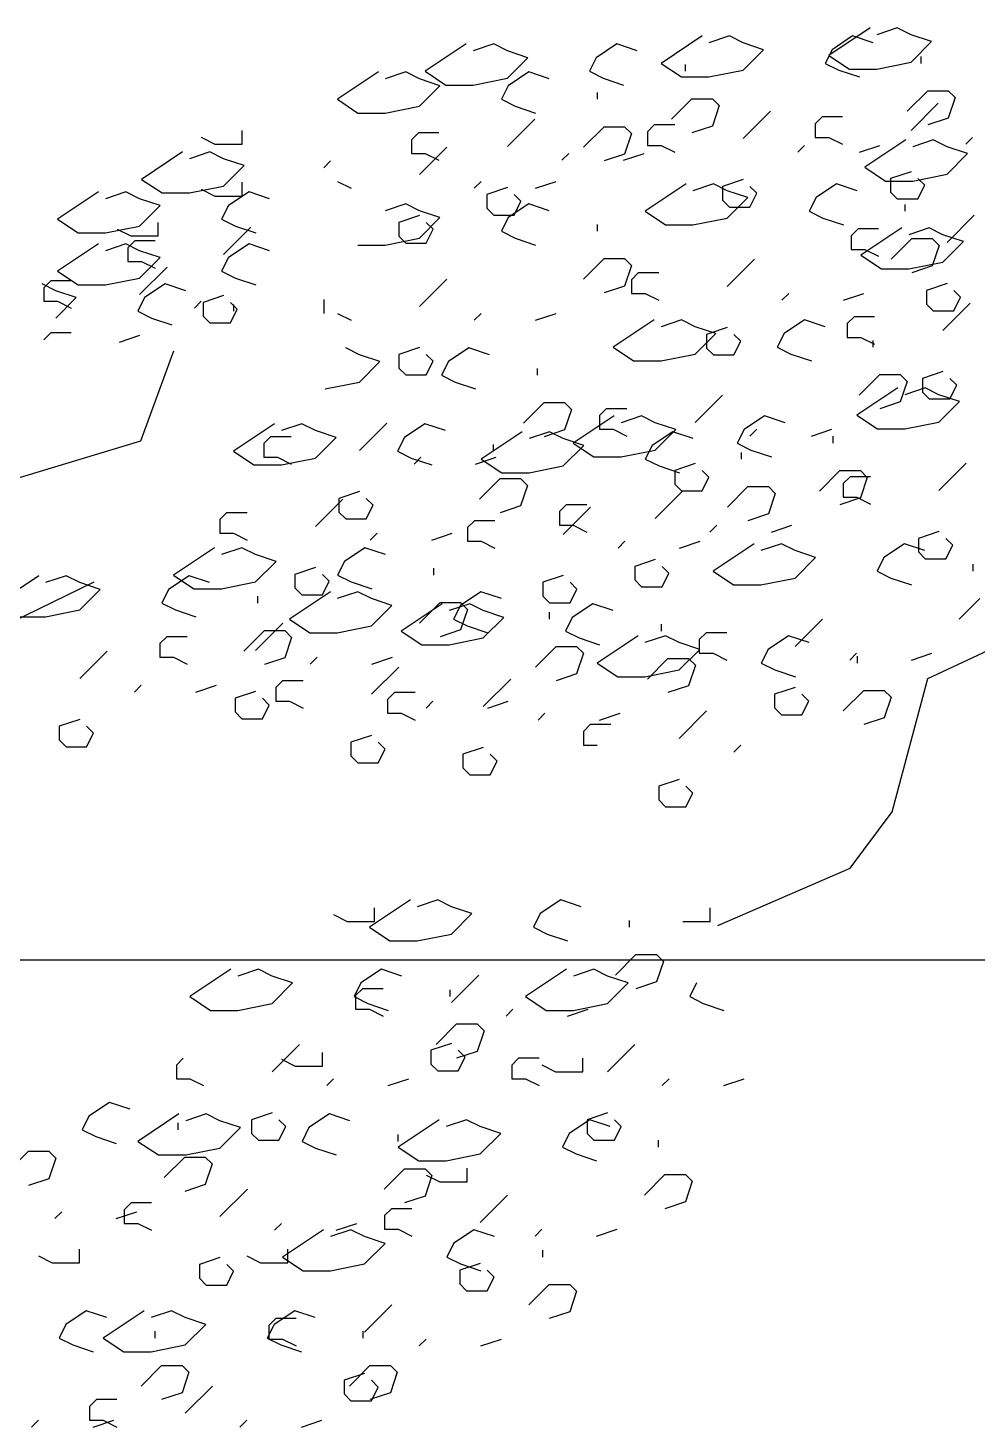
# Model space of a CAD drawing. Header units: metres. Extents: x 2330 to 2661, y 695 to 924.
# Drawn here: x 2573.928 to 2574.832, y 787.96 to 789.294 of the extents above; entities that cross this region are included whole.
import ezdxf

# ---------------------------------------------------------------- set-up
doc = ezdxf.new("R2010")
doc.units = ezdxf.units.M
doc.header["$LTSCALE"] = 20
doc.layers.add('Tree and Others', color=74, linetype='Continuous')

msp = doc.modelspace()

# ---------------------------------------------------------------- linework, layer by layer
for p, q in [((2574.5705, 789.2865), (2574.5314, 789.2604)), ((2574.5965, 789.2865), (2574.577, 789.28)), ((2574.6096, 789.28), (2574.5965, 789.2865)), ((2574.7305, 789.2941), (2574.6914, 789.268)), ((2574.7138, 789.2865), (2574.6943, 789.2734)), ((2574.7334, 789.28), (2574.7138, 789.2865)), ((2574.7565, 789.2941), (2574.737, 789.2876)), ((2574.7696, 789.2876), (2574.7565, 789.2941)), ((2574.7891, 789.2811), (2574.7696, 789.2876)), ((2574.3457, 789.2789), (2574.3066, 789.2528)), ((2574.3718, 789.2789), (2574.3522, 789.2723)), ((2574.3848, 789.2723), (2574.3718, 789.2789)), ((2574.4044, 789.2658), (2574.3848, 789.2723)), ((2574.4891, 789.2789), (2574.4695, 789.2658)), ((2574.5086, 789.2723), (2574.4891, 789.2789)), ((2574.6291, 789.2734), (2574.6096, 789.28)), ((2574.6096, 789.2539), (2574.6291, 789.2734)), ((2574.6943, 789.2734), (2574.6878, 789.2604)), ((2574.7696, 789.2615), (2574.7891, 789.2811)), ((2574.3848, 789.2463), (2574.4044, 789.2658)), ((2574.4695, 789.2658), (2574.463, 789.2528)), ((2574.5314, 789.2604), (2574.5509, 789.2474)), ((2574.5543, 789.2593), (2574.5543, 789.2528)), ((2574.6878, 789.2604), (2574.7008, 789.2539)), ((2574.6914, 789.268), (2574.7109, 789.255)), ((2574.737, 789.255), (2574.7696, 789.2615)), ((2574.779, 789.2669), (2574.779, 789.2604)), ((2574.2619, 789.2522), (2574.2228, 789.2261)), ((2574.288, 789.2522), (2574.2684, 789.2457)), ((2574.301, 789.2457), (2574.288, 789.2522)), ((2574.3205, 789.2391), (2574.301, 789.2457)), ((2574.3066, 789.2528), (2574.3261, 789.2397)), ((2574.3522, 789.2397), (2574.3848, 789.2463)), ((2574.4053, 789.2522), (2574.3857, 789.2391)), ((2574.4248, 789.2457), (2574.4053, 789.2522)), ((2574.463, 789.2528), (2574.476, 789.2463)), ((2574.476, 789.2463), (2574.4956, 789.2397)), ((2574.5509, 789.2474), (2574.577, 789.2474)), ((2574.577, 789.2474), (2574.6096, 789.2539)), ((2574.7008, 789.2539), (2574.7204, 789.2474)), ((2574.7109, 789.255), (2574.737, 789.255)), ((2574.301, 789.2196), (2574.3205, 789.2391)), ((2574.3261, 789.2397), (2574.3522, 789.2397)), ((2574.3857, 789.2391), (2574.3792, 789.2261)), ((2574.4704, 789.2326), (2574.4704, 789.2261)), ((2574.766, 789.2147), (2574.7855, 789.2343)), ((2574.7855, 789.2343), (2574.8051, 789.2343)), ((2574.8051, 789.2343), (2574.8116, 789.2278)), ((2574.2228, 789.2261), (2574.2423, 789.213)), ((2574.2684, 789.213), (2574.301, 789.2196)), ((2574.3792, 789.2261), (2574.3922, 789.2196)), ((2574.3922, 789.2196), (2574.4118, 789.213)), ((2574.5412, 789.2071), (2574.5608, 789.2267)), ((2574.5608, 789.2267), (2574.5803, 789.2267)), ((2574.5803, 789.2267), (2574.5868, 789.2202)), ((2574.5868, 789.2202), (2574.5803, 789.2006)), ((2574.7956, 789.2224), (2574.7696, 789.1963)), ((2574.8116, 789.2278), (2574.8051, 789.2082)), ((2574.2423, 789.213), (2574.2684, 789.213)), ((2574.4109, 789.2071), (2574.3848, 789.181)), ((2574.6356, 789.2147), (2574.6096, 789.1887)), ((2574.6848, 789.2093), (2574.6783, 789.2028)), ((2574.7044, 789.2093), (2574.6848, 789.2093)), ((2574.8051, 789.2082), (2574.7855, 789.2017)), ((2574.1321, 789.1835), (2574.1321, 789.1965)), ((2574.3001, 789.1941), (2574.2936, 789.1876)), ((2574.3196, 789.1941), (2574.3001, 789.1941)), ((2574.4574, 789.1804), (2574.477, 789.2)), ((2574.477, 789.2), (2574.4965, 789.2)), ((2574.4965, 789.2), (2574.503, 789.1935)), ((2574.503, 789.1935), (2574.4965, 789.1739)), ((2574.5248, 789.2017), (2574.5183, 789.1952)), ((2574.5183, 789.1952), (2574.5183, 789.1821)), ((2574.5444, 789.2017), (2574.5248, 789.2017)), ((2574.5803, 789.2006), (2574.5608, 789.1941)), ((2574.6783, 789.2028), (2574.6783, 789.1898)), ((2574.093, 789.19), (2574.106, 789.1835)), ((2574.106, 789.1835), (2574.1321, 789.1835)), ((2574.2936, 789.1876), (2574.2936, 789.1745)), ((2574.3271, 789.1804), (2574.301, 789.1543)), ((2574.5183, 789.1821), (2574.5314, 789.1821)), ((2574.5314, 789.1821), (2574.5444, 789.1756)), ((2574.6682, 789.1821), (2574.6617, 789.1756)), ((2574.6783, 789.1898), (2574.6914, 789.1898)), ((2574.6914, 789.1898), (2574.7044, 789.1832)), ((2574.7204, 789.1756), (2574.7399, 789.1821)), ((2574.7647, 789.1874), (2574.7256, 789.1613)), ((2574.7908, 789.1874), (2574.7713, 789.1809)), ((2574.8039, 789.1809), (2574.7908, 789.1874)), ((2574.8234, 789.1743), (2574.8039, 789.1809)), ((2574.8282, 789.1898), (2574.8217, 789.1832)), ((2574.0752, 789.1759), (2574.0361, 789.1498)), ((2574.1013, 789.1759), (2574.0817, 789.1694)), ((2574.1143, 789.1694), (2574.1013, 789.1759)), ((2574.1339, 789.1629), (2574.1143, 789.1694)), ((2574.2163, 789.1674), (2574.2098, 789.1609)), ((2574.2936, 789.1745), (2574.3066, 789.1745)), ((2574.3066, 789.1745), (2574.3196, 789.168)), ((2574.4435, 789.1745), (2574.4369, 789.168)), ((2574.4965, 789.1739), (2574.477, 789.1674)), ((2574.4956, 789.168), (2574.5152, 789.1745)), ((2574.8039, 789.1548), (2574.8234, 789.1743)), ((2574.1143, 789.1433), (2574.1339, 789.1629)), ((2574.7256, 789.1613), (2574.7452, 789.1482)), ((2574.7696, 789.1571), (2574.75, 789.1506)), ((2574.75, 789.1506), (2574.75, 789.1376)), ((2574.7713, 789.1482), (2574.8039, 789.1548)), ((2574.7826, 789.1441), (2574.7761, 789.1506)), ((2573.9952, 789.1378), (2573.9561, 789.1117)), ((2574.0213, 789.1378), (2574.0017, 789.1313)), ((2574.0343, 789.1313), (2574.0213, 789.1378)), ((2574.0361, 789.1498), (2574.0557, 789.1368)), ((2574.0817, 789.1368), (2574.1143, 789.1433)), ((2574.093, 789.1404), (2574.106, 789.1339)), ((2574.1386, 789.1378), (2574.1191, 789.1248)), ((2574.1321, 789.1339), (2574.1321, 789.147)), ((2574.1582, 789.1313), (2574.1386, 789.1378)), ((2574.2228, 789.1478), (2574.2358, 789.1413)), ((2574.3597, 789.1478), (2574.3531, 789.1413)), ((2574.3848, 789.1419), (2574.3653, 789.1354)), ((2574.4118, 789.1413), (2574.4313, 789.1478)), ((2574.5552, 789.1454), (2574.5161, 789.1194)), ((2574.5813, 789.1454), (2574.5617, 789.1389)), ((2574.5943, 789.1389), (2574.5813, 789.1454)), ((2574.6096, 789.1495), (2574.59, 789.143)), ((2574.59, 789.143), (2574.59, 789.13)), ((2574.6139, 789.1324), (2574.5943, 789.1389)), ((2574.6226, 789.1365), (2574.6161, 789.143)), ((2574.6986, 789.1454), (2574.6791, 789.1324)), ((2574.7182, 789.1389), (2574.6986, 789.1454)), ((2574.7452, 789.1482), (2574.7713, 789.1482)), ((2574.75, 789.1376), (2574.7565, 789.1311)), ((2574.7761, 789.1311), (2574.7826, 789.1441)), ((2574.0539, 789.1248), (2574.0343, 789.1313)), ((2574.0343, 789.1052), (2574.0539, 789.1248)), ((2574.0557, 789.1368), (2574.0817, 789.1368)), ((2574.106, 789.1339), (2574.1321, 789.1339)), ((2574.1191, 789.1248), (2574.1125, 789.1117)), ((2574.288, 789.1264), (2574.2684, 789.1199)), ((2574.301, 789.1199), (2574.288, 789.1264)), ((2574.3653, 789.1354), (2574.3653, 789.1223)), ((2574.4053, 789.1264), (2574.3857, 789.1133)), ((2574.3978, 789.1289), (2574.3913, 789.1354)), ((2574.3913, 789.1158), (2574.3978, 789.1289)), ((2574.4248, 789.1199), (2574.4053, 789.1264)), ((2574.59, 789.13), (2574.5965, 789.1234)), ((2574.5943, 789.1128), (2574.6139, 789.1324)), ((2574.6161, 789.1234), (2574.6226, 789.1365)), ((2574.6791, 789.1324), (2574.6725, 789.1194)), ((2574.7565, 789.1311), (2574.7696, 789.1311)), ((2574.7638, 789.1259), (2574.7638, 789.1194)), ((2574.7696, 789.1311), (2574.7761, 789.1311)), ((2573.9561, 789.1117), (2573.9757, 789.0987)), ((2574.1125, 789.1117), (2574.1256, 789.1052)), ((2574.301, 789.1152), (2574.2814, 789.1087)), ((2574.3205, 789.1133), (2574.301, 789.1199)), ((2574.301, 789.0938), (2574.3205, 789.1133)), ((2574.3653, 789.1223), (2574.3718, 789.1158)), ((2574.3718, 789.1158), (2574.3848, 789.1158)), ((2574.3857, 789.1133), (2574.3792, 789.1003)), ((2574.3848, 789.1158), (2574.3913, 789.1158)), ((2574.5161, 789.1194), (2574.5357, 789.1063)), ((2574.5617, 789.1063), (2574.5943, 789.1128)), ((2574.5965, 789.1234), (2574.6096, 789.1234)), ((2574.6096, 789.1234), (2574.6161, 789.1234)), ((2574.6725, 789.1194), (2574.6856, 789.1128)), ((2574.6856, 789.1128), (2574.7051, 789.1063)), ((2574.8299, 789.1156), (2574.8039, 789.0895)), ((2573.9757, 789.0987), (2574.0017, 789.0987)), ((2574.0017, 789.0987), (2574.0343, 789.1052)), ((2574.013, 789.1023), (2574.026, 789.0958)), ((2574.0521, 789.0958), (2574.0521, 789.1088)), ((2574.1404, 789.1042), (2574.1143, 789.0781)), ((2574.1256, 789.1052), (2574.1451, 789.0987)), ((2574.2814, 789.1087), (2574.2814, 789.0956)), ((2574.314, 789.1022), (2574.3075, 789.1087)), ((2574.3075, 789.0891), (2574.314, 789.1022)), ((2574.3792, 789.1003), (2574.3922, 789.0938)), ((2574.4704, 789.1068), (2574.4704, 789.1003)), ((2574.5357, 789.1063), (2574.5617, 789.1063)), ((2574.7191, 789.1026), (2574.7126, 789.0961)), ((2574.7387, 789.1026), (2574.7191, 789.1026)), ((2574.7609, 789.1035), (2574.7218, 789.0774)), ((2574.787, 789.1035), (2574.7675, 789.097)), ((2574.8, 789.097), (2574.787, 789.1035)), ((2573.9952, 789.0883), (2573.9561, 789.0622)), ((2574.0213, 789.0883), (2574.0017, 789.0817)), ((2574.0343, 789.0817), (2574.0213, 789.0883)), ((2574.0296, 789.0911), (2574.0231, 789.0846)), ((2574.0231, 789.0846), (2574.0231, 789.0716)), ((2574.026, 789.0958), (2574.0521, 789.0958)), ((2574.0492, 789.0911), (2574.0296, 789.0911)), ((2574.1386, 789.0883), (2574.1191, 789.0752)), ((2574.1582, 789.0817), (2574.1386, 789.0883)), ((2574.2423, 789.0872), (2574.2684, 789.0872)), ((2574.2684, 789.0872), (2574.301, 789.0938)), ((2574.2814, 789.0956), (2574.288, 789.0891)), ((2574.288, 789.0891), (2574.301, 789.0891)), ((2574.301, 789.0891), (2574.3075, 789.0891)), ((2574.3922, 789.0938), (2574.4118, 789.0872)), ((2574.7126, 789.0961), (2574.7126, 789.083)), ((2574.7507, 789.0737), (2574.7703, 789.0933)), ((2574.7703, 789.0933), (2574.7898, 789.0933)), ((2574.7898, 789.0933), (2574.7964, 789.0867)), ((2574.7964, 789.0867), (2574.7898, 789.0672)), ((2574.8196, 789.0905), (2574.8, 789.097)), ((2574.8, 789.0709), (2574.8196, 789.0905)), ((2574.0231, 789.0716), (2574.0361, 789.0716)), ((2574.0539, 789.0752), (2574.0343, 789.0817)), ((2574.0343, 789.0556), (2574.0539, 789.0752)), ((2574.0361, 789.0716), (2574.0492, 789.0651)), ((2574.1191, 789.0752), (2574.1125, 789.0622)), ((2574.4574, 789.0546), (2574.477, 789.0742)), ((2574.477, 789.0742), (2574.4965, 789.0742)), ((2574.4965, 789.0742), (2574.503, 789.0677)), ((2574.6204, 789.0737), (2574.5943, 789.0476)), ((2574.7126, 789.083), (2574.7256, 789.083)), ((2574.7218, 789.0774), (2574.7414, 789.0644)), ((2574.7256, 789.083), (2574.7387, 789.0765)), ((2574.7675, 789.0644), (2574.8, 789.0709)), ((2573.9561, 789.0622), (2573.9757, 789.0491)), ((2574.0604, 789.0661), (2574.0343, 789.04)), ((2574.1125, 789.0622), (2574.1256, 789.0556)), ((2574.503, 789.0677), (2574.4965, 789.0481)), ((2574.5096, 789.0606), (2574.5031, 789.0541)), ((2574.5292, 789.0606), (2574.5096, 789.0606)), ((2574.7414, 789.0644), (2574.7675, 789.0644)), ((2574.7898, 789.0672), (2574.7703, 789.0606)), ((2573.9543, 789.0436), (2573.9413, 789.0501)), ((2573.9496, 789.053), (2573.9431, 789.0465)), ((2573.9431, 789.0465), (2573.9431, 789.0335)), ((2573.9692, 789.053), (2573.9496, 789.053)), ((2573.9757, 789.0491), (2574.0017, 789.0491)), ((2574.0017, 789.0491), (2574.0343, 789.0556)), ((2574.0586, 789.0501), (2574.0391, 789.0371)), ((2574.0782, 789.0436), (2574.0586, 789.0501)), ((2574.1256, 789.0556), (2574.1451, 789.0491)), ((2574.3271, 789.0546), (2574.301, 789.0285)), ((2574.4965, 789.0481), (2574.477, 789.0416)), ((2574.5031, 789.0541), (2574.5031, 789.0411)), ((2574.8039, 789.0504), (2574.7843, 789.0439)), ((2574.7843, 789.0439), (2574.7843, 789.0308)), ((2574.8169, 789.0374), (2574.8104, 789.0439)), ((2573.9431, 789.0335), (2573.9561, 789.0335)), ((2573.9739, 789.0371), (2573.9543, 789.0436)), ((2573.9543, 789.0175), (2573.9739, 789.0371)), ((2573.9561, 789.0335), (2573.9692, 789.0269)), ((2574.0391, 789.0371), (2574.0325, 789.024)), ((2574.093, 789.0335), (2574.0865, 789.0269)), ((2574.1143, 789.039), (2574.0948, 789.0324)), ((2574.0948, 789.0324), (2574.0948, 789.0194)), ((2574.1274, 789.0259), (2574.1208, 789.0324)), ((2574.1238, 789.0306), (2574.1238, 789.024)), ((2574.2098, 789.0351), (2574.2098, 789.022)), ((2574.5031, 789.0411), (2574.5161, 789.0411)), ((2574.5161, 789.0411), (2574.5292, 789.0346)), ((2574.653, 789.0411), (2574.6465, 789.0346)), ((2574.7051, 789.0346), (2574.7247, 789.0411)), ((2574.7843, 789.0308), (2574.7908, 789.0243)), ((2574.8261, 789.0318), (2574.8, 789.0057)), ((2574.8104, 789.0243), (2574.8169, 789.0374)), ((2574.0325, 789.024), (2574.0456, 789.0175)), ((2574.0456, 789.0175), (2574.0651, 789.011)), ((2574.0948, 789.0194), (2574.1013, 789.0129)), ((2574.1208, 789.0129), (2574.1274, 789.0259)), ((2574.2228, 789.022), (2574.2358, 789.0155)), ((2574.3597, 789.022), (2574.3531, 789.0155)), ((2574.4118, 789.0155), (2574.4313, 789.022)), ((2574.7153, 789.0187), (2574.7088, 789.0122)), ((2574.7349, 789.0187), (2574.7153, 789.0187)), ((2574.7908, 789.0243), (2574.8039, 789.0243)), ((2574.8039, 789.0243), (2574.8104, 789.0243)), ((2574.1013, 789.0129), (2574.1143, 789.0129)), ((2574.1143, 789.0129), (2574.1208, 789.0129)), ((2574.5247, 789.0158), (2574.4856, 788.9897)), ((2574.5508, 789.0158), (2574.5313, 789.0093)), ((2574.5639, 789.0093), (2574.5508, 789.0158)), ((2574.5834, 789.0028), (2574.5639, 789.0093)), ((2574.5943, 789.0085), (2574.5748, 789.0019)), ((2574.6681, 789.0158), (2574.6486, 789.0028)), ((2574.6877, 789.0093), (2574.6681, 789.0158)), ((2574.7088, 789.0122), (2574.7088, 788.9991)), ((2573.9496, 789.0035), (2573.9431, 788.9969)), ((2573.9692, 789.0035), (2573.9496, 789.0035)), ((2574.0343, 789.0008), (2574.0148, 788.9943)), ((2574.5639, 788.9832), (2574.5834, 789.0028)), ((2574.5748, 789.0019), (2574.5748, 788.9889)), ((2574.6074, 788.9954), (2574.6008, 789.0019)), ((2574.6008, 788.9824), (2574.6074, 788.9954)), ((2574.6486, 789.0028), (2574.6421, 788.9897)), ((2574.7088, 788.9991), (2574.7218, 788.9991)), ((2574.7218, 788.9991), (2574.7349, 788.9926)), ((2574.7333, 788.9963), (2574.7333, 788.9897)), ((2574.0356, 788.9006), (2574.067, 788.9862)), ((2574.2439, 788.9826), (2574.2308, 788.9891)), ((2574.2634, 788.9761), (2574.2439, 788.9826)), ((2574.301, 788.9894), (2574.2814, 788.9829)), ((2574.2814, 788.9829), (2574.2814, 788.9698)), ((2574.314, 788.9764), (2574.3075, 788.9829)), ((2574.3481, 788.9891), (2574.3286, 788.9761)), ((2574.3677, 788.9826), (2574.3481, 788.9891)), ((2574.4856, 788.9897), (2574.5052, 788.9767)), ((2574.5313, 788.9767), (2574.5639, 788.9832)), ((2574.5748, 788.9889), (2574.5813, 788.9824)), ((2574.5813, 788.9824), (2574.5943, 788.9824)), ((2574.5943, 788.9824), (2574.6008, 788.9824)), ((2574.6421, 788.9897), (2574.6551, 788.9832)), ((2574.6551, 788.9832), (2574.6746, 788.9767)), ((2574.2439, 788.9565), (2574.2634, 788.9761)), ((2574.2814, 788.9698), (2574.288, 788.9633)), ((2574.3075, 788.9633), (2574.314, 788.9764)), ((2574.3286, 788.9761), (2574.3221, 788.9631)), ((2574.4133, 788.9696), (2574.4133, 788.9631)), ((2574.5052, 788.9767), (2574.5313, 788.9767)), ((2574.8, 788.9665), (2574.7805, 788.96)), ((2574.2113, 788.95), (2574.2439, 788.9565)), ((2574.288, 788.9633), (2574.301, 788.9633)), ((2574.301, 788.9633), (2574.3075, 788.9633)), ((2574.3221, 788.9631), (2574.3351, 788.9565)), ((2574.3351, 788.9565), (2574.3546, 788.95)), ((2574.7571, 788.951), (2574.718, 788.9249)), ((2574.7203, 788.9441), (2574.7398, 788.9636)), ((2574.7398, 788.9636), (2574.7594, 788.9636)), ((2574.7594, 788.9636), (2574.7659, 788.9571)), ((2574.7659, 788.9571), (2574.7594, 788.9376)), ((2574.7832, 788.951), (2574.7636, 788.9445)), ((2574.7805, 788.96), (2574.7805, 788.947)), ((2574.7962, 788.9445), (2574.7832, 788.951)), ((2574.8131, 788.9535), (2574.8066, 788.96)), ((2574.8066, 788.9404), (2574.8131, 788.9535)), ((2574.5899, 788.9441), (2574.5639, 788.918)), ((2574.7594, 788.9376), (2574.7398, 788.931)), ((2574.7805, 788.947), (2574.787, 788.9404)), ((2574.787, 788.9404), (2574.8, 788.9404)), ((2574.8158, 788.938), (2574.7962, 788.9445)), ((2574.7962, 788.9184), (2574.8158, 788.938)), ((2574.8, 788.9404), (2574.8066, 788.9404)), ((2574.4003, 788.9174), (2574.4198, 788.937)), ((2574.4198, 788.937), (2574.4394, 788.937)), ((2574.4394, 788.937), (2574.4459, 788.9304)), ((2574.4459, 788.9304), (2574.4394, 788.9109)), ((2574.4867, 788.9243), (2574.4475, 788.8982)), ((2574.4791, 788.931), (2574.4726, 788.9245)), ((2574.4726, 788.9245), (2574.4726, 788.9115)), ((2574.4987, 788.931), (2574.4791, 788.931)), ((2574.5127, 788.9243), (2574.4932, 788.9178)), ((2574.5258, 788.9178), (2574.5127, 788.9243)), ((2574.63, 788.9243), (2574.6105, 788.9113)), ((2574.6496, 788.9178), (2574.63, 788.9243)), ((2574.718, 788.9249), (2574.7376, 788.9119)), ((2574.1628, 788.9167), (2574.1237, 788.8906)), ((2574.1889, 788.9167), (2574.1694, 788.9102)), ((2574.2019, 788.9102), (2574.1889, 788.9167)), ((2574.2699, 788.9174), (2574.2439, 788.8913)), ((2574.3062, 788.9167), (2574.2867, 788.9037)), ((2574.3258, 788.9102), (2574.3062, 788.9167)), ((2574.4394, 788.9109), (2574.4198, 788.9043)), ((2574.4726, 788.9115), (2574.4856, 788.9115)), ((2574.4856, 788.9115), (2574.4987, 788.9049)), ((2574.5453, 788.9113), (2574.5258, 788.9178)), ((2574.5258, 788.8917), (2574.5453, 788.9113)), ((2574.6105, 788.9113), (2574.604, 788.8982)), ((2574.6225, 788.9115), (2574.616, 788.9049)), ((2574.6746, 788.9049), (2574.6942, 788.9115)), ((2574.7376, 788.9119), (2574.7636, 788.9119)), ((2574.7636, 788.9119), (2574.7962, 788.9184)), ((2573.8845, 788.8549), (2574.0356, 788.9006)), ((2574.1591, 788.9043), (2574.1526, 788.8978)), ((2574.1526, 788.8978), (2574.1526, 788.8848)), ((2574.1787, 788.9043), (2574.1591, 788.9043)), ((2574.2215, 788.9037), (2574.2019, 788.9102)), ((2574.2019, 788.8841), (2574.2215, 788.9037)), ((2574.2867, 788.9037), (2574.2802, 788.8906)), ((2574.399, 788.9091), (2574.3599, 788.883)), ((2574.3714, 788.8971), (2574.3714, 788.8906)), ((2574.4251, 788.9091), (2574.4056, 788.9026)), ((2574.4381, 788.9026), (2574.4251, 788.9091)), ((2574.4577, 788.896), (2574.4381, 788.9026)), ((2574.4475, 788.8982), (2574.4671, 788.8852)), ((2574.5424, 788.9091), (2574.5229, 788.896)), ((2574.562, 788.9026), (2574.5424, 788.9091)), ((2574.604, 788.8982), (2574.617, 788.8917)), ((2574.6952, 788.9048), (2574.6952, 788.8982)), ((2574.1237, 788.8906), (2574.1433, 788.8776)), ((2574.1526, 788.8848), (2574.1656, 788.8848)), ((2574.1656, 788.8848), (2574.1787, 788.8783)), ((2574.1694, 788.8776), (2574.2019, 788.8841)), ((2574.2802, 788.8906), (2574.2932, 788.8841)), ((2574.2932, 788.8841), (2574.3127, 788.8776)), ((2574.3025, 788.8848), (2574.296, 788.8783)), ((2574.3546, 788.8783), (2574.3742, 788.8848)), ((2574.4381, 788.8765), (2574.4577, 788.896)), ((2574.4671, 788.8852), (2574.4932, 788.8852)), ((2574.4932, 788.8852), (2574.5258, 788.8917)), ((2574.5229, 788.896), (2574.5163, 788.883)), ((2574.6076, 788.8895), (2574.6076, 788.883)), ((2574.617, 788.8917), (2574.6366, 788.8852)), ((2574.1433, 788.8776), (2574.1694, 788.8776)), ((2574.3599, 788.883), (2574.3795, 788.8699)), ((2574.4056, 788.8699), (2574.4381, 788.8765)), ((2574.5163, 788.883), (2574.5294, 788.8765)), ((2574.5294, 788.8765), (2574.5489, 788.8699)), ((2574.5639, 788.8789), (2574.5443, 788.8723)), ((2574.5443, 788.8723), (2574.5443, 788.8593)), ((2574.5769, 788.8658), (2574.5704, 788.8723)), ((2574.6822, 788.8526), (2574.7017, 788.8722)), ((2574.7017, 788.8722), (2574.7213, 788.8722)), ((2574.7213, 788.8722), (2574.7278, 788.8656)), ((2574.8223, 788.8793), (2574.7962, 788.8532)), ((2574.3584, 788.845), (2574.3779, 788.8645)), ((2574.3779, 788.8645), (2574.3975, 788.8645)), ((2574.3795, 788.8699), (2574.4056, 788.8699)), ((2574.3975, 788.8645), (2574.404, 788.858)), ((2574.404, 788.858), (2574.3975, 788.8384)), ((2574.5443, 788.8593), (2574.5508, 788.8528)), ((2574.5704, 788.8528), (2574.5769, 788.8658)), ((2574.7115, 788.8662), (2574.705, 788.8597)), ((2574.705, 788.8597), (2574.705, 788.8467)), ((2574.7311, 788.8662), (2574.7115, 788.8662)), ((2574.7278, 788.8656), (2574.7213, 788.8461)), ((2574.228, 788.845), (2574.2019, 788.8189)), ((2574.2439, 788.8522), (2574.2243, 788.8456)), ((2574.2243, 788.8456), (2574.2243, 788.8326)), ((2574.2569, 788.8391), (2574.2504, 788.8456)), ((2574.5518, 788.8526), (2574.5258, 788.8265)), ((2574.5508, 788.8528), (2574.5639, 788.8528)), ((2574.5639, 788.8528), (2574.5704, 788.8528)), ((2574.5946, 788.8373), (2574.6141, 788.8569)), ((2574.6141, 788.8569), (2574.6337, 788.8569)), ((2574.6337, 788.8569), (2574.6402, 788.8504)), ((2574.6402, 788.8504), (2574.6337, 788.8308)), ((2574.7213, 788.8461), (2574.7017, 788.8395)), ((2574.705, 788.8467), (2574.718, 788.8467)), ((2574.718, 788.8467), (2574.7311, 788.8401)), ((2574.1172, 788.8319), (2574.1107, 788.8254)), ((2574.1368, 788.8319), (2574.1172, 788.8319)), ((2574.2243, 788.8326), (2574.2308, 788.8261)), ((2574.2504, 788.8261), (2574.2569, 788.8391)), ((2574.3975, 788.8384), (2574.3779, 788.8319)), ((2574.441, 788.8395), (2574.4345, 788.833)), ((2574.4345, 788.833), (2574.4345, 788.82)), ((2574.4642, 788.8373), (2574.4381, 788.8112)), ((2574.4606, 788.8395), (2574.441, 788.8395)), ((2574.6337, 788.8308), (2574.6141, 788.8243)), ((2574.1107, 788.8254), (2574.1107, 788.8123)), ((2574.2308, 788.8261), (2574.2439, 788.8261)), ((2574.2439, 788.8261), (2574.2504, 788.8261)), ((2574.3534, 788.8243), (2574.3469, 788.8178)), ((2574.3469, 788.8178), (2574.3469, 788.8047)), ((2574.373, 788.8243), (2574.3534, 788.8243)), ((2574.4345, 788.82), (2574.4475, 788.82)), ((2574.4475, 788.82), (2574.4606, 788.8135)), ((2574.5844, 788.82), (2574.5779, 788.8135)), ((2574.6366, 788.8135), (2574.6561, 788.82)), ((2574.1107, 788.8123), (2574.1237, 788.8123)), ((2574.1237, 788.8123), (2574.1368, 788.8058)), ((2574.2606, 788.8123), (2574.2541, 788.8058)), ((2574.3127, 788.8058), (2574.3323, 788.8123)), ((2574.3469, 788.8047), (2574.3599, 788.8047)), ((2574.3599, 788.8047), (2574.373, 788.7982)), ((2574.4968, 788.8047), (2574.4903, 788.7982)), ((2574.5489, 788.7982), (2574.5685, 788.8047)), ((2574.7962, 788.814), (2574.7767, 788.8075)), ((2574.7767, 788.8075), (2574.7767, 788.7945)), ((2574.8093, 788.801), (2574.8027, 788.8075)), ((2574.1057, 788.7985), (2574.0666, 788.7724)), ((2574.1318, 788.7985), (2574.1122, 788.792)), ((2574.1448, 788.792), (2574.1318, 788.7985)), ((2574.1644, 788.7855), (2574.1448, 788.792)), ((2574.2491, 788.7985), (2574.2295, 788.7855)), ((2574.2686, 788.792), (2574.2491, 788.7985)), ((2574.62, 788.8023), (2574.5809, 788.7763)), ((2574.6461, 788.8023), (2574.6265, 788.7958)), ((2574.6591, 788.7958), (2574.6461, 788.8023)), ((2574.6786, 788.7893), (2574.6591, 788.7958)), ((2574.7634, 788.8023), (2574.7438, 788.7893)), ((2574.7829, 788.7958), (2574.7634, 788.8023)), ((2574.7767, 788.7945), (2574.7832, 788.788)), ((2574.8027, 788.788), (2574.8093, 788.801)), ((2574.1448, 788.7659), (2574.1644, 788.7855)), ((2574.2019, 788.7797), (2574.1824, 788.7732)), ((2574.2295, 788.7855), (2574.223, 788.7724)), ((2574.3143, 788.779), (2574.3143, 788.7724)), ((2574.5258, 788.7874), (2574.5062, 788.7808)), ((2574.5062, 788.7808), (2574.5062, 788.7678)), ((2574.5388, 788.7743), (2574.5323, 788.7808)), ((2574.6591, 788.7697), (2574.6786, 788.7893)), ((2574.7438, 788.7893), (2574.7373, 788.7763)), ((2574.7832, 788.788), (2574.7962, 788.788)), ((2574.7962, 788.788), (2574.8027, 788.788)), ((2574.8285, 788.7828), (2574.8285, 788.7763)), ((2573.9906, 788.7657), (2573.8959, 788.7197)), ((2573.9381, 788.7718), (2573.899, 788.7458)), ((2573.9642, 788.7718), (2573.9446, 788.7653)), ((2573.9772, 788.7653), (2573.9642, 788.7718)), ((2573.9967, 788.7588), (2573.9772, 788.7653)), ((2574.0815, 788.7718), (2574.0619, 788.7588)), ((2574.0666, 788.7724), (2574.0861, 788.7594)), ((2574.101, 788.7653), (2574.0815, 788.7718)), ((2574.1122, 788.7594), (2574.1448, 788.7659)), ((2574.1824, 788.7732), (2574.1824, 788.7602)), ((2574.215, 788.7667), (2574.2085, 788.7732)), ((2574.2085, 788.7536), (2574.215, 788.7667)), ((2574.223, 788.7724), (2574.236, 788.7659)), ((2574.236, 788.7659), (2574.2556, 788.7594)), ((2574.4381, 788.7721), (2574.4186, 788.7656)), ((2574.4186, 788.7656), (2574.4186, 788.7525)), ((2574.4512, 788.7591), (2574.4447, 788.7656)), ((2574.5062, 788.7678), (2574.5127, 788.7613)), ((2574.5323, 788.7613), (2574.5388, 788.7743)), ((2574.5809, 788.7763), (2574.6004, 788.7632)), ((2574.6265, 788.7632), (2574.6591, 788.7697)), ((2574.7373, 788.7763), (2574.7503, 788.7697)), ((2574.7503, 788.7697), (2574.7699, 788.7632)), ((2573.9772, 788.7392), (2573.9967, 788.7588)), ((2574.0619, 788.7588), (2574.0554, 788.7458)), ((2574.0861, 788.7594), (2574.1122, 788.7594)), ((2574.1466, 788.7523), (2574.1466, 788.7458)), ((2574.2162, 788.7566), (2574.1771, 788.7305)), ((2574.1824, 788.7602), (2574.1889, 788.7536)), ((2574.1889, 788.7536), (2574.2019, 788.7536)), ((2574.2019, 788.7536), (2574.2085, 788.7536)), ((2574.2422, 788.7566), (2574.2227, 788.7501)), ((2574.2553, 788.7501), (2574.2422, 788.7566)), ((2574.3596, 788.7566), (2574.34, 788.7435)), ((2574.3791, 788.7501), (2574.3596, 788.7566)), ((2574.4186, 788.7525), (2574.4251, 788.746)), ((2574.4447, 788.746), (2574.4512, 788.7591)), ((2574.5127, 788.7613), (2574.5258, 788.7613)), ((2574.5258, 788.7613), (2574.5323, 788.7613)), ((2574.6004, 788.7632), (2574.6265, 788.7632)), ((2573.9446, 788.7327), (2573.9772, 788.7392)), ((2574.0554, 788.7458), (2574.0684, 788.7392)), ((2574.0684, 788.7392), (2574.088, 788.7327)), ((2574.2748, 788.7435), (2574.2553, 788.7501)), ((2574.2553, 788.724), (2574.2748, 788.7435)), ((2574.3228, 788.7452), (2574.2837, 788.7191)), ((2574.3012, 788.7268), (2574.3208, 788.7463)), ((2574.3208, 788.7463), (2574.3403, 788.7463)), ((2574.3489, 788.7452), (2574.3294, 788.7386)), ((2574.34, 788.7435), (2574.3335, 788.7305)), ((2574.3403, 788.7463), (2574.3468, 788.7398)), ((2574.3468, 788.7398), (2574.3403, 788.7203)), ((2574.3619, 788.7386), (2574.3489, 788.7452)), ((2574.3815, 788.7321), (2574.3619, 788.7386)), ((2574.4247, 788.737), (2574.4247, 788.7305)), ((2574.4251, 788.746), (2574.4381, 788.746)), ((2574.4381, 788.746), (2574.4447, 788.746)), ((2574.4662, 788.7452), (2574.4467, 788.7321)), ((2574.4858, 788.7386), (2574.4662, 788.7452)), ((2574.8155, 788.7306), (2574.8351, 788.7502)), ((2573.9185, 788.7327), (2573.9446, 788.7327)), ((2574.1709, 788.7268), (2574.1448, 788.7007)), ((2574.1771, 788.7305), (2574.1966, 788.7175)), ((2574.2227, 788.7175), (2574.2553, 788.724)), ((2574.3335, 788.7305), (2574.3465, 788.724)), ((2574.3465, 788.724), (2574.3661, 788.7175)), ((2574.3619, 788.7125), (2574.3815, 788.7321)), ((2574.4467, 788.7321), (2574.4402, 788.7191)), ((2574.5314, 788.7256), (2574.5314, 788.7191)), ((2574.6852, 788.7306), (2574.6591, 788.7045)), ((2574.0601, 788.7137), (2574.0536, 788.7072)), ((2574.0796, 788.7137), (2574.0601, 788.7137)), ((2574.1336, 788.7001), (2574.1532, 788.7197)), ((2574.1532, 788.7197), (2574.1727, 788.7197)), ((2574.1727, 788.7197), (2574.1792, 788.7131)), ((2574.1792, 788.7131), (2574.1727, 788.6936)), ((2574.1966, 788.7175), (2574.2227, 788.7175)), ((2574.2837, 788.7191), (2574.3033, 788.706)), ((2574.3403, 788.7203), (2574.3208, 788.7137)), ((2574.3294, 788.706), (2574.3619, 788.7125)), ((2574.4402, 788.7191), (2574.4532, 788.7125)), ((2574.4532, 788.7125), (2574.4727, 788.706)), ((2574.5095, 788.7147), (2574.4704, 788.6886)), ((2574.5356, 788.7147), (2574.516, 788.7081)), ((2574.5486, 788.7081), (2574.5356, 788.7147)), ((2574.5744, 788.7175), (2574.5678, 788.711)), ((2574.5678, 788.711), (2574.5678, 788.698)), ((2574.5939, 788.7175), (2574.5744, 788.7175)), ((2574.6529, 788.7147), (2574.6333, 788.7016)), ((2574.6724, 788.7081), (2574.6529, 788.7147)), ((2574.7856, 788.6738), (2574.871, 788.7139)), ((2574.0033, 788.7001), (2573.9772, 788.674)), ((2574.0536, 788.7072), (2574.0536, 788.6942)), ((2574.3033, 788.706), (2574.3294, 788.706)), ((2574.4117, 788.6848), (2574.4313, 788.7044)), ((2574.4313, 788.7044), (2574.4508, 788.7044)), ((2574.4508, 788.7044), (2574.4573, 788.6979)), ((2574.4573, 788.6979), (2574.4508, 788.6783)), ((2574.5682, 788.7016), (2574.5486, 788.7081)), ((2574.5486, 788.682), (2574.5682, 788.7016)), ((2574.5678, 788.698), (2574.5809, 788.698)), ((2574.5809, 788.698), (2574.5939, 788.6915)), ((2574.6333, 788.7016), (2574.6268, 788.6886)), ((2574.7177, 788.698), (2574.7112, 788.6915)), ((2574.7699, 788.6915), (2574.7894, 788.698)), ((2574.0536, 788.6942), (2574.0666, 788.6942)), ((2574.0666, 788.6942), (2574.0796, 788.6876)), ((2574.1727, 788.6936), (2574.1532, 788.6871)), ((2574.2035, 788.6942), (2574.1969, 788.6876)), ((2574.2814, 788.6848), (2574.2553, 788.6588)), ((2574.2556, 788.6876), (2574.2752, 788.6942)), ((2574.4704, 788.6886), (2574.49, 788.6755)), ((2574.5184, 788.6734), (2574.5379, 788.693)), ((2574.5379, 788.693), (2574.5575, 788.693)), ((2574.5575, 788.693), (2574.564, 788.6865)), ((2574.564, 788.6865), (2574.5575, 788.6669)), ((2574.6268, 788.6886), (2574.6399, 788.682)), ((2574.7181, 788.6951), (2574.7181, 788.6886)), ((2574.1706, 788.6718), (2574.164, 788.6653)), ((2574.1901, 788.6718), (2574.1706, 788.6718)), ((2574.388, 788.6734), (2574.3619, 788.6473)), ((2574.4508, 788.6783), (2574.4313, 788.6718)), ((2574.49, 788.6755), (2574.516, 788.6755)), ((2574.516, 788.6755), (2574.5486, 788.682)), ((2574.6399, 788.682), (2574.6594, 788.6755)), ((2574.7516, 788.5468), (2574.7856, 788.6738)), ((2574.0358, 788.6675), (2574.0293, 788.661)), ((2574.088, 788.661), (2574.1075, 788.6675)), ((2574.1448, 788.6616), (2574.1253, 788.655)), ((2574.164, 788.6653), (2574.164, 788.6522)), ((2574.2772, 788.6604), (2574.2707, 788.6538)), ((2574.2968, 788.6604), (2574.2772, 788.6604)), ((2574.5575, 788.6669), (2574.5379, 788.6604)), ((2574.6591, 788.6654), (2574.6395, 788.6588)), ((2574.6395, 788.6588), (2574.6395, 788.6458)), ((2574.6721, 788.6523), (2574.6656, 788.6588)), ((2574.705, 788.6429), (2574.7246, 788.6625)), ((2574.7246, 788.6625), (2574.7441, 788.6625)), ((2574.7441, 788.6625), (2574.7507, 788.656)), ((2574.1253, 788.655), (2574.1253, 788.642)), ((2574.1578, 788.6485), (2574.1513, 788.655)), ((2574.1513, 788.6355), (2574.1578, 788.6485)), ((2574.164, 788.6522), (2574.1771, 788.6522)), ((2574.1771, 788.6522), (2574.1901, 788.6457)), ((2574.2707, 788.6538), (2574.2707, 788.6408)), ((2574.3139, 788.6522), (2574.3074, 788.6457)), ((2574.3661, 788.6457), (2574.3856, 788.6522)), ((2574.6395, 788.6458), (2574.6461, 788.6393)), ((2574.6656, 788.6393), (2574.6721, 788.6523)), ((2574.7507, 788.656), (2574.7441, 788.6364)), ((2573.9772, 788.6349), (2573.9576, 788.6283)), ((2574.1253, 788.642), (2574.1318, 788.6355)), ((2574.1318, 788.6355), (2574.1448, 788.6355)), ((2574.1448, 788.6355), (2574.1513, 788.6355)), ((2574.2707, 788.6408), (2574.2837, 788.6408)), ((2574.2837, 788.6408), (2574.2968, 788.6343)), ((2574.4206, 788.6408), (2574.4141, 788.6343)), ((2574.4727, 788.6343), (2574.4923, 788.6408)), ((2574.5747, 788.6429), (2574.5486, 788.6168)), ((2574.6461, 788.6393), (2574.6591, 788.6393)), ((2574.6591, 788.6393), (2574.6656, 788.6393)), ((2574.7441, 788.6364), (2574.7246, 788.6299)), ((2573.9576, 788.6283), (2573.9576, 788.6153)), ((2573.9902, 788.6218), (2573.9837, 788.6283)), ((2573.9837, 788.6088), (2573.9902, 788.6218)), ((2574.2553, 788.6196), (2574.2357, 788.6131)), ((2574.4639, 788.6299), (2574.4574, 788.6233)), ((2574.4574, 788.6233), (2574.4574, 788.6103)), ((2574.4834, 788.6299), (2574.4639, 788.6299)), ((2573.9576, 788.6153), (2573.9642, 788.6088)), ((2573.9642, 788.6088), (2573.9772, 788.6088)), ((2573.9772, 788.6088), (2573.9837, 788.6088)), ((2574.2357, 788.6131), (2574.2357, 788.6001)), ((2574.2683, 788.6066), (2574.2618, 788.6131)), ((2574.2618, 788.5935), (2574.2683, 788.6066)), ((2574.3619, 788.6082), (2574.3424, 788.6017)), ((2574.4574, 788.6103), (2574.4704, 788.6103)), ((2574.6073, 788.6103), (2574.6008, 788.6038)), ((2574.2357, 788.6001), (2574.2422, 788.5935)), ((2574.2422, 788.5935), (2574.2553, 788.5935)), ((2574.2553, 788.5935), (2574.2618, 788.5935)), ((2574.3424, 788.6017), (2574.3424, 788.5886)), ((2574.375, 788.5951), (2574.3685, 788.6017)), ((2574.3685, 788.5821), (2574.375, 788.5951)), ((2574.3424, 788.5886), (2574.3489, 788.5821)), ((2574.3489, 788.5821), (2574.3619, 788.5821)), ((2574.3619, 788.5821), (2574.3685, 788.5821)), ((2574.5486, 788.5777), (2574.5291, 788.5712)), ((2574.5291, 788.5712), (2574.5291, 788.5581)), ((2574.5616, 788.5646), (2574.5551, 788.5712)), ((2574.5551, 788.5516), (2574.5616, 788.5646)), ((2574.5291, 788.5581), (2574.5356, 788.5516)), ((2574.5356, 788.5516), (2574.5486, 788.5516)), ((2574.5486, 788.5516), (2574.5551, 788.5516)), ((2574.7117, 788.4929), (2574.7516, 788.5468)), ((2574.5853, 788.4384), (2574.7117, 788.4929)), ((2574.2924, 788.4629), (2574.2533, 788.4368)), ((2574.3184, 788.4629), (2574.2989, 788.4563)), ((2574.3315, 788.4563), (2574.3184, 788.4629)), ((2574.4358, 788.4629), (2574.4162, 788.4498)), ((2574.4553, 788.4563), (2574.4358, 788.4629)), ((2574.2192, 788.4488), (2574.2322, 788.4423)), ((2574.2583, 788.4423), (2574.2583, 788.4553)), ((2574.351, 788.4498), (2574.3315, 788.4563)), ((2574.3315, 788.4302), (2574.351, 788.4498)), ((2574.4162, 788.4498), (2574.4097, 788.4368)), ((2574.5781, 788.4423), (2574.5781, 788.4553)), ((2574.2322, 788.4423), (2574.2583, 788.4423)), ((2574.2533, 788.4368), (2574.2728, 788.4237)), ((2574.2989, 788.4237), (2574.3315, 788.4302)), ((2574.4097, 788.4368), (2574.4227, 788.4302)), ((2574.4227, 788.4302), (2574.4423, 788.4237)), ((2574.5009, 788.4433), (2574.5009, 788.4368)), ((2574.5521, 788.4423), (2574.5781, 788.4423)), ((2574.2728, 788.4237), (2574.2989, 788.4237)), ((2574.4879, 788.3911), (2574.5074, 788.4107)), ((2574.5074, 788.4107), (2574.527, 788.4107)), ((2574.527, 788.4107), (2574.5335, 788.4042)), ((2574.5335, 788.4042), (2574.527, 788.3846)), ((2574.1214, 788.3966), (2574.0823, 788.3706)), ((2574.1475, 788.3966), (2574.1279, 788.3901)), ((2574.1605, 788.3901), (2574.1475, 788.3966)), ((2574.1801, 788.3836), (2574.1605, 788.3901)), ((2574.2648, 788.3966), (2574.2452, 788.3836)), ((2574.2843, 788.3901), (2574.2648, 788.3966)), ((2574.3575, 788.3911), (2574.3315, 788.365)), ((2574.4413, 788.3966), (2574.4022, 788.3706)), ((2574.4673, 788.3966), (2574.4478, 788.3901)), ((2574.4804, 788.3901), (2574.4673, 788.3966)), ((2574.4999, 788.3836), (2574.4804, 788.3901)), ((2574.1605, 788.364), (2574.1801, 788.3836)), ((2574.2452, 788.3836), (2574.2387, 788.3706)), ((2574.2467, 788.3781), (2574.2402, 788.3715)), ((2574.2663, 788.3781), (2574.2467, 788.3781)), ((2574.33, 788.3771), (2574.33, 788.3706)), ((2574.4804, 788.364), (2574.4999, 788.3836)), ((2574.527, 788.3846), (2574.5074, 788.3781)), ((2574.5651, 788.3836), (2574.5586, 788.3706)), ((2574.0823, 788.3706), (2574.1019, 788.3575)), ((2574.1279, 788.3575), (2574.1605, 788.364)), ((2574.2387, 788.3706), (2574.2518, 788.364)), ((2574.2402, 788.3715), (2574.2402, 788.3585)), ((2574.2518, 788.364), (2574.2713, 788.3575)), ((2574.4022, 788.3706), (2574.4217, 788.3575)), ((2574.4478, 788.3575), (2574.4804, 788.364)), ((2574.5586, 788.3706), (2574.5716, 788.364)), ((2574.5716, 788.364), (2574.5912, 788.3575)), ((2574.1019, 788.3575), (2574.1279, 788.3575)), ((2574.2402, 788.3585), (2574.2533, 788.3585)), ((2574.2533, 788.3585), (2574.2663, 788.352)), ((2574.3901, 788.3585), (2574.3836, 788.352)), ((2574.4217, 788.3575), (2574.4478, 788.3575)), ((2574.4423, 788.352), (2574.4618, 788.3585)), ((2574.3169, 788.3249), (2574.3365, 788.3445)), ((2574.3365, 788.3445), (2574.356, 788.3445)), ((2574.356, 788.3445), (2574.3626, 788.3379)), ((2574.3626, 788.3379), (2574.356, 788.3184)), ((2574.1866, 788.3249), (2574.1605, 788.2988)), ((2574.3315, 788.3259), (2574.3119, 788.3194)), ((2574.5064, 788.3249), (2574.4804, 788.2988)), ((2574.0758, 788.3118), (2574.0693, 788.3053)), ((2574.1695, 788.3109), (2574.1826, 788.3044)), ((2574.2086, 788.3044), (2574.2086, 788.3174)), ((2574.3119, 788.3194), (2574.3119, 788.3063)), ((2574.356, 788.3184), (2574.3365, 788.3118)), ((2574.3445, 788.3128), (2574.338, 788.3194)), ((2574.338, 788.2998), (2574.3445, 788.3128)), ((2574.3956, 788.3118), (2574.3891, 788.3053)), ((2574.4152, 788.3118), (2574.3956, 788.3118)), ((2574.4568, 788.2988), (2574.4568, 788.3119)), ((2574.0693, 788.3053), (2574.0693, 788.2923)), ((2574.1826, 788.3044), (2574.2086, 788.3044)), ((2574.3119, 788.3063), (2574.3184, 788.2998)), ((2574.3184, 788.2998), (2574.3315, 788.2998)), ((2574.3315, 788.2998), (2574.338, 788.2998)), ((2574.3891, 788.3053), (2574.3891, 788.2923)), ((2574.4177, 788.3054), (2574.4307, 788.2988)), ((2574.4307, 788.2988), (2574.4568, 788.2988)), ((2574.0693, 788.2923), (2574.0823, 788.2923)), ((2574.0823, 788.2923), (2574.0953, 788.2858)), ((2574.2192, 788.2923), (2574.2127, 788.2858)), ((2574.2713, 788.2858), (2574.2909, 788.2923)), ((2574.3891, 788.2923), (2574.4022, 788.2923)), ((2574.4022, 788.2923), (2574.4152, 788.2858)), ((2574.539, 788.2923), (2574.5325, 788.2858)), ((2574.5912, 788.2858), (2574.6107, 788.2923)), ((2573.986, 788.2567), (2573.9795, 788.2436)), ((2574.0056, 788.2697), (2573.986, 788.2567)), ((2574.0252, 788.2632), (2574.0056, 788.2697)), ((2574.0718, 788.2587), (2574.0327, 788.2326)), ((2574.0978, 788.2587), (2574.0783, 788.2522)), ((2574.1109, 788.2522), (2574.0978, 788.2587)), ((2574.1605, 788.2597), (2574.141, 788.2531)), ((2574.2152, 788.2587), (2574.1956, 788.2457)), ((2574.2347, 788.2522), (2574.2152, 788.2587)), ((2574.4804, 788.2597), (2574.4608, 788.2531)), ((2573.9795, 788.2436), (2573.9926, 788.2371)), ((2574.0708, 788.2502), (2574.0708, 788.2436)), ((2574.1304, 788.2457), (2574.1109, 788.2522)), ((2574.1109, 788.2261), (2574.1304, 788.2457)), ((2574.141, 788.2531), (2574.141, 788.2401)), ((2574.1736, 788.2466), (2574.167, 788.2531)), ((2574.167, 788.2336), (2574.1736, 788.2466)), ((2574.1956, 788.2457), (2574.1891, 788.2326)), ((2574.3199, 788.2532), (2574.2808, 788.2271)), ((2574.346, 788.2532), (2574.3265, 788.2467)), ((2574.359, 788.2467), (2574.346, 788.2532)), ((2574.3786, 788.2401), (2574.359, 788.2467)), ((2574.4633, 788.2532), (2574.4438, 788.2401)), ((2574.4608, 788.2531), (2574.4608, 788.2401)), ((2574.4829, 788.2467), (2574.4633, 788.2532)), ((2574.4934, 788.2466), (2574.4869, 788.2531)), ((2574.4869, 788.2336), (2574.4934, 788.2466)), ((2573.9926, 788.2371), (2574.0121, 788.2306)), ((2574.0327, 788.2326), (2574.0522, 788.2196)), ((2574.141, 788.2401), (2574.1475, 788.2336)), ((2574.1475, 788.2336), (2574.1605, 788.2336)), ((2574.1605, 788.2336), (2574.167, 788.2336)), ((2574.1891, 788.2326), (2574.2021, 788.2261)), ((2574.2803, 788.2391), (2574.2803, 788.2326)), ((2574.359, 788.2206), (2574.3786, 788.2401)), ((2574.4438, 788.2401), (2574.4373, 788.2271)), ((2574.4608, 788.2401), (2574.4673, 788.2336)), ((2574.4673, 788.2336), (2574.4804, 788.2336)), ((2574.4804, 788.2336), (2574.4869, 788.2336)), ((2574.5285, 788.2336), (2574.5285, 788.2271)), ((2573.9088, 788.2035), (2573.9284, 788.2231)), ((2573.9284, 788.2231), (2573.9479, 788.2231)), ((2573.9479, 788.2231), (2573.9545, 788.2165)), ((2574.0522, 788.2196), (2574.0783, 788.2196)), ((2574.0577, 788.198), (2574.0773, 788.2176)), ((2574.0773, 788.2176), (2574.0968, 788.2176)), ((2574.0783, 788.2196), (2574.1109, 788.2261)), ((2574.0968, 788.2176), (2574.1034, 788.211)), ((2574.2021, 788.2261), (2574.2217, 788.2196)), ((2574.2808, 788.2271), (2574.3004, 788.214)), ((2574.3265, 788.214), (2574.359, 788.2206)), ((2574.4373, 788.2271), (2574.4503, 788.2206)), ((2574.4503, 788.2206), (2574.4698, 788.214)), ((2573.9545, 788.2165), (2573.9479, 788.197)), ((2574.1034, 788.211), (2574.0968, 788.1915)), ((2574.2673, 788.187), (2574.2869, 788.2065)), ((2574.2869, 788.2065), (2574.3064, 788.2065)), ((2574.3004, 788.214), (2574.3265, 788.214)), ((2574.3064, 788.2065), (2574.3129, 788.2)), ((2574.3465, 788.194), (2574.3465, 788.207)), ((2573.9479, 788.197), (2573.9284, 788.1905)), ((2574.0968, 788.1915), (2574.0773, 788.1849)), ((2574.3129, 788.2), (2574.3064, 788.1804)), ((2574.3074, 788.2005), (2574.3204, 788.194)), ((2574.3204, 788.194), (2574.3465, 788.194)), ((2574.5155, 788.1814), (2574.535, 788.201)), ((2574.535, 788.201), (2574.5546, 788.201)), ((2574.5546, 788.201), (2574.5611, 788.1945)), ((2574.5611, 788.1945), (2574.5546, 788.1749)), ((2574.137, 788.187), (2574.1109, 788.1609)), ((2574.3064, 788.1804), (2574.2869, 788.1739)), ((2574.3851, 788.1814), (2574.359, 788.1553)), ((2573.96, 788.1654), (2573.9535, 788.1589)), ((2574.0121, 788.1589), (2574.0317, 788.1654)), ((2574.0262, 788.1739), (2574.0196, 788.1674)), ((2574.0196, 788.1674), (2574.0196, 788.1543)), ((2574.0457, 788.1739), (2574.0262, 788.1739)), ((2574.2743, 788.1684), (2574.2678, 788.1619)), ((2574.2939, 788.1684), (2574.2743, 788.1684)), ((2574.5546, 788.1749), (2574.535, 788.1684)), ((2574.0196, 788.1543), (2574.0327, 788.1543)), ((2574.0327, 788.1543), (2574.0457, 788.1478)), ((2574.1695, 788.1543), (2574.163, 788.1478)), ((2574.2217, 788.1478), (2574.2412, 788.1543)), ((2574.2678, 788.1619), (2574.2678, 788.1488)), ((2574.2096, 788.1483), (2574.1705, 788.1223)), ((2574.2357, 788.1483), (2574.2162, 788.1418)), ((2574.2488, 788.1418), (2574.2357, 788.1483)), ((2574.2683, 788.1353), (2574.2488, 788.1418)), ((2574.2678, 788.1488), (2574.2808, 788.1488)), ((2574.2808, 788.1488), (2574.2939, 788.1423)), ((2574.353, 788.1483), (2574.3335, 788.1353)), ((2574.3726, 788.1418), (2574.353, 788.1483)), ((2574.4177, 788.1488), (2574.4112, 788.1423)), ((2574.4698, 788.1423), (2574.4894, 788.1488)), ((2573.977, 788.1168), (2573.977, 788.1298)), ((2574.1756, 788.1168), (2574.1756, 788.1298)), ((2574.2488, 788.1157), (2574.2683, 788.1353)), ((2574.3335, 788.1353), (2574.327, 788.1223)), ((2574.4182, 788.1288), (2574.4182, 788.1223)), ((2573.9379, 788.1233), (2573.951, 788.1168)), ((2573.951, 788.1168), (2573.977, 788.1168)), ((2574.1109, 788.1217), (2574.0913, 788.1152)), ((2574.0913, 788.1152), (2574.0913, 788.1022)), ((2574.1239, 788.1087), (2574.1174, 788.1152)), ((2574.1365, 788.1233), (2574.1495, 788.1168)), ((2574.1495, 788.1168), (2574.1756, 788.1168)), ((2574.1705, 788.1223), (2574.1901, 788.1092)), ((2574.2162, 788.1092), (2574.2488, 788.1157)), ((2574.327, 788.1223), (2574.34, 788.1157)), ((2574.359, 788.1162), (2574.3395, 788.1097)), ((2574.34, 788.1157), (2574.3595, 788.1092)), ((2574.0913, 788.1022), (2574.0978, 788.0956)), ((2574.1174, 788.0956), (2574.1239, 788.1087)), ((2574.1901, 788.1092), (2574.2162, 788.1092)), ((2574.3395, 788.1097), (2574.3395, 788.0966)), ((2574.3395, 788.0966), (2574.346, 788.0901)), ((2574.3721, 788.1032), (2574.3656, 788.1097)), ((2574.3656, 788.0901), (2574.3721, 788.1032)), ((2574.0978, 788.0956), (2574.1109, 788.0956)), ((2574.1109, 788.0956), (2574.1174, 788.0956)), ((2574.346, 788.0901), (2574.359, 788.0901)), ((2574.359, 788.0901), (2574.3656, 788.0901)), ((2574.4052, 788.0766), (2574.4247, 788.0962)), ((2574.4247, 788.0962), (2574.4443, 788.0962)), ((2574.4443, 788.0962), (2574.4508, 788.0896)), ((2574.4508, 788.0896), (2574.4443, 788.0701)), ((2573.9835, 788.0711), (2573.964, 788.0581)), ((2574.0031, 788.0646), (2573.9835, 788.0711)), ((2574.0387, 788.0711), (2573.9996, 788.045)), ((2574.0648, 788.0711), (2574.0452, 788.0646)), ((2574.0778, 788.0646), (2574.0648, 788.0711)), ((2574.1821, 788.0711), (2574.1625, 788.0581)), ((2574.2016, 788.0646), (2574.1821, 788.0711)), ((2574.2748, 788.0766), (2574.2488, 788.0505)), ((2574.4443, 788.0701), (2574.4247, 788.0636)), ((2573.964, 788.0581), (2573.9575, 788.045)), ((2574.0973, 788.0581), (2574.0778, 788.0646)), ((2574.0778, 788.0385), (2574.0973, 788.0581)), ((2574.1625, 788.0581), (2574.156, 788.045)), ((2574.164, 788.0636), (2574.1575, 788.057)), ((2574.1575, 788.057), (2574.1575, 788.044)), ((2574.1836, 788.0636), (2574.164, 788.0636)), ((2573.9575, 788.045), (2573.9705, 788.0385)), ((2573.9996, 788.045), (2574.0191, 788.032)), ((2574.0487, 788.0515), (2574.0487, 788.045)), ((2574.156, 788.045), (2574.169, 788.0385)), ((2574.1575, 788.044), (2574.1705, 788.044)), ((2574.1705, 788.044), (2574.1836, 788.0375)), ((2574.2472, 788.0515), (2574.2472, 788.045)), ((2574.3074, 788.044), (2574.3009, 788.0375)), ((2574.3595, 788.0375), (2574.3791, 788.044)), ((2573.9705, 788.0385), (2573.9901, 788.032)), ((2574.0191, 788.032), (2574.0452, 788.032)), ((2574.0452, 788.032), (2574.0778, 788.0385)), ((2574.169, 788.0385), (2574.1886, 788.032)), ((2574.0357, 787.9993), (2574.0552, 788.0189)), ((2574.0552, 788.0189), (2574.0748, 788.0189)), ((2574.0748, 788.0189), (2574.0813, 788.0124)), ((2574.2342, 787.9993), (2574.2538, 788.0189)), ((2574.2538, 788.0189), (2574.2733, 788.0189)), ((2574.2733, 788.0189), (2574.2798, 788.0124)), ((2574.0813, 788.0124), (2574.0748, 787.9928)), ((2574.2488, 788.0114), (2574.2292, 788.0049)), ((2574.2292, 788.0049), (2574.2292, 787.9918)), ((2574.2618, 787.9983), (2574.2553, 788.0049)), ((2574.2798, 788.0124), (2574.2733, 787.9928)), ((2574.0748, 787.9928), (2574.0552, 787.9863)), ((2574.1039, 787.9993), (2574.0778, 787.9733)), ((2574.2292, 787.9918), (2574.2357, 787.9853)), ((2574.2733, 787.9928), (2574.2538, 787.9863)), ((2574.2553, 787.9853), (2574.2618, 787.9983)), ((2573.9931, 787.9863), (2573.9866, 787.9798)), ((2573.9866, 787.9798), (2573.9866, 787.9667)), ((2574.0126, 787.9863), (2573.9931, 787.9863)), ((2574.2357, 787.9853), (2574.2488, 787.9853)), ((2574.2488, 787.9853), (2574.2553, 787.9853)), ((2573.9379, 787.9667), (2573.9314, 787.9602)), ((2573.9866, 787.9667), (2573.9996, 787.9667)), ((2573.9901, 787.9602), (2574.0096, 787.9667)), ((2573.9996, 787.9667), (2574.0126, 787.9602)), ((2574.1365, 787.9667), (2574.1299, 787.9602)), ((2574.1886, 787.9602), (2574.2081, 787.9667))]:
    msp.add_line(p, q)
at = {"layer": 'Tree and Others'}
msp.add_line((2566.1561, 788.4055), (2582.3542, 788.4055), dxfattribs=at)

doc.saveas('drawing.dxf')
